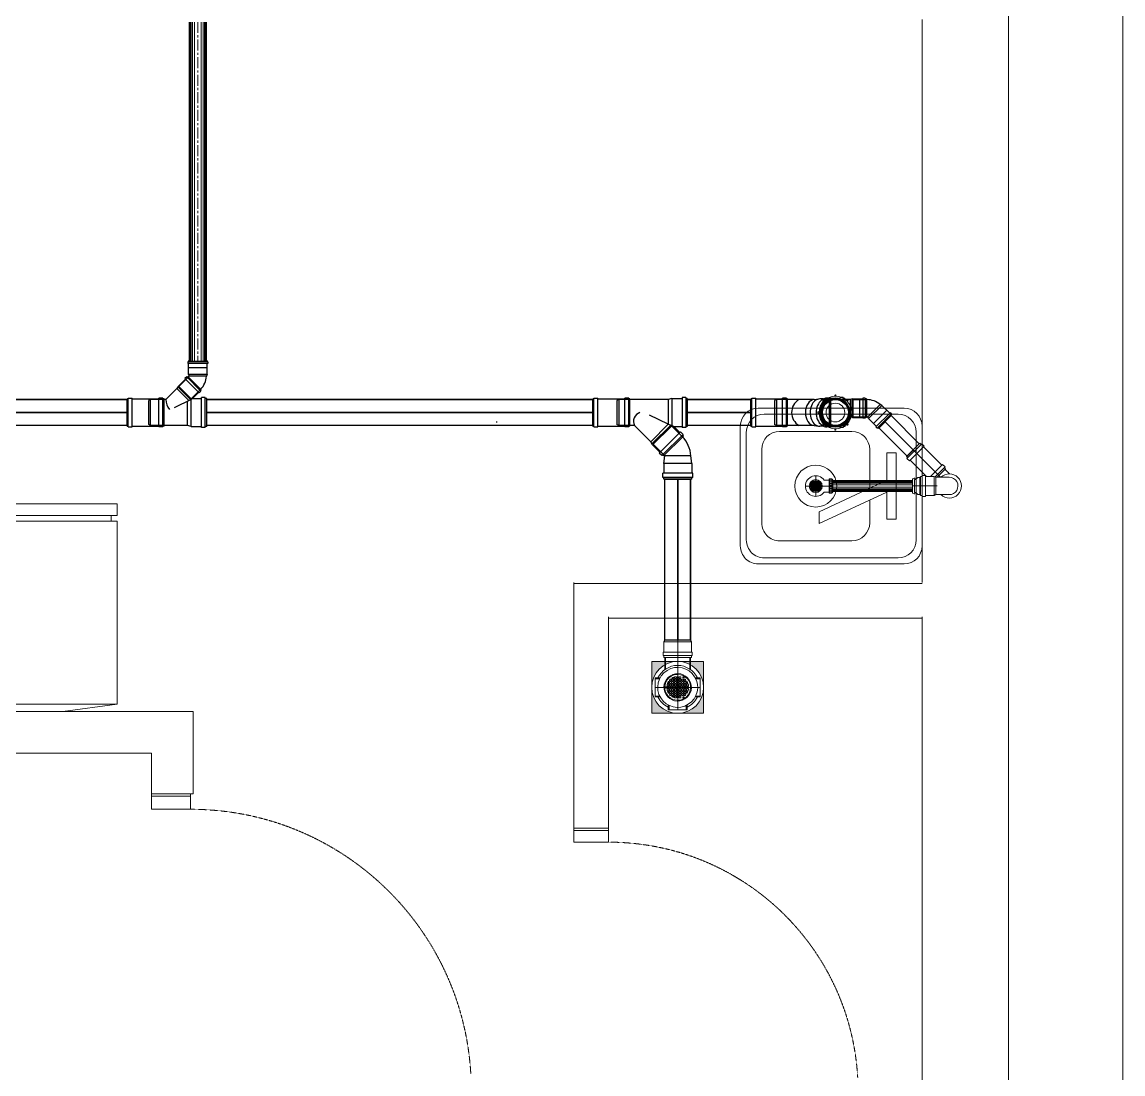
# Model space of a CAD drawing. Header units: metres. Extents: x 1587 to 89247, y -60 to 14723.
# Drawn here: x 53494 to 56675, y 6613 to 9653 of the extents above; entities that cross this region are included whole.
import ezdxf

# ---------------------------------------------------------------- set-up
doc = ezdxf.new("R2010")
doc.units = ezdxf.units.M
doc.header["$LTSCALE"] = 10
doc.set_wipeout_variables(frame=1)
doc.linetypes.add('CENTER', pattern=[50.8, 31.75, -6.35, 6.35, -6.35])
doc.linetypes.add('HIDDEN4', pattern=[0.09375, 0.0625, -0.03125])
doc.layers.get('0').update_dxf_attribs({"color": 253, "lineweight": 0})
for name, color, linetype, lineweight in [('Furniture', 7, 'Continuous', 13), ('PL-DR-CENTER', 9, 'CENTER', 0), ('PL-DR-FITTING', 3, 'Continuous', 0), ('PL-DR-LEADER', 1, 'Continuous', 0), ('PL-DR-PIPE-WS', 3, 'Continuous', 0), ('PL-DR-SYMBOL', 180, 'Continuous', 0), ('SN-RW', 3, 'Continuous', 5), ('T2-T3-Enlragement-00-S1-COM2$0$Toilet-Dr$0$D', 4, 'Continuous', 0)]:
    doc.layers.add(name, color=color, linetype=linetype, lineweight=lineweight)
for name, color, linetype in [('SN-PV', 11, 'Continuous'), ('SN-PV-25', 11, 'Continuous'), ('SN-PV-25-SingleLine', 3, 'Continuous'), ('SN-PV-40', 11, 'Continuous'), ('SN-PV-40-SingleLine', 3, 'Continuous'), ('SN-PV-50', 11, 'Continuous'), ('SN-PV-50-SingleLine', 3, 'Continuous'), ('SN-PV-75', 11, 'Continuous'), ('SN-PV-75-SingleLine', 3, 'Continuous')]:
    doc.layers.add(name, color=color, linetype=linetype)

# ---------------------------------------------------------------- blocks, each defined once
blk = doc.blocks.new('A$C70A3162A')
at = {"layer": 'Furniture'}
for p, q in [((0, 0.4269), (0.0944, 0.4396)), ((0.5056, 0.4396), (0.0944, 0.4396)), ((0.6, 0.4269), (0.5056, 0.4396)), ((0, 0.1096), (0, 0.4269)), ((0, 0.4269), (0, 0.1096)), ((0.6, 0.4269), (0, 0.4269)), ((0.6, 0.4269), (0, 0.4269)), ((0.6, 0.1096), (0.6, 0.4269)), ((0.6, 0.1096), (0.6, 0.4269)), ((0.5614, 0.3292), (0.4869, 0.3292)), ((0.4869, 0.3292), (0.4869, 0.3164)), ((0.5614, 0.3164), (0.5614, 0.3292)), ((0.4869, 0.3164), (0.5614, 0.3164)), ((0.5614, 0.301), (0.4869, 0.301)), ((0.4869, 0.301), (0.4869, 0.2881)), ((0.4869, 0.2881), (0.5614, 0.2881)), ((0.5614, 0.2881), (0.5614, 0.301)), ((0.6, 0.1096), (0, 0.1096)), ((0, 0.1096), (0.6, 0.1096)), ((0.293, 0.0996), (0, 0.0996)), ((0, 0.0996), (0, 0.0796)), ((0.0105, 0.0996), (0.0105, 0.1096)), ((0.2825, 0.0996), (0.2825, 0.1096)), ((0.293, 0.0796), (0.293, 0.0996)), ((0.303, 0.0796), (0.303, 0.0996)), ((0.6, 0.0996), (0.303, 0.0996)), ((0.6, 0.0996), (0.303, 0.0996)), ((0.313, 0.0996), (0.313, 0.1096)), ((0.59, 0.0996), (0.59, 0.1096)), ((0.6, 0.0796), (0.6, 0.0996)), ((0.6, 0.0796), (0.6, 0.0996)), ((0.293, 0.0796), (0, 0.0796)), ((0.303, 0.0796), (0.6, 0.0796)), ((0.6, 0.0796), (0.303, 0.0796))]:
    blk.add_line(p, q, dxfattribs=at)
blk = doc.blocks.new('MB-SINK300x350')
at = {"linetype": 'Continuous'}
for p, q in [((-173.1, 0), (173.1, 0)), ((-155.8, -17.3), (155.8, -17.3)), ((-225, -473.1), (-225, -51.9)), ((225, -51.9), (225, -473.1)), ((-207.7, -455.8), (-207.7, -69.2)), ((207.7, -69.2), (207.7, -455.8)), ((-106.2, -151.2), (5.7, -151.2)), ((40.4, -151.2), (106.2, -151.2)), ((-158.1, -411.4), (-158.1, -203.1)), ((158.1, -203.1), (158.1, -411.4)), ((106.2, -463.3), (-106.2, -463.3)), ((155.8, -507.7), (-155.8, -507.7)), ((173.1, -525), (-173.1, -525))]:
    blk.add_line(p, q, dxfattribs=at)
for p, q in [((-95.9, -102), (-95.9, -75.2)), ((-95.9, -75.2), (95.9, -75.2)), ((95.9, -75.2), (95.9, -102)), ((-17.3, -102), (-95.9, -102)), ((-17.3, -102), (74, -296.8)), ((108.6, -296.8), (17.3, -102)), ((95.9, -102), (17.3, -102)), ((74, -296.8), (108.6, -296.8))]:
    blk.add_line(p, q)
at = {"color": 44, "linetype": 'Continuous'}
blk.add_circle((0, -307.2), 60.6, dxfattribs=at)
at = {"linetype": 'Continuous'}
for centre, start, end in [((-173.1, -51.9), 90, 180), ((173.1, -51.9), 0, 90), ((-155.8, -69.2), 90, 180), ((155.8, -69.2), 0, 90), ((-106.2, -203.1), 90, 180), ((106.2, -203.1), 0, 90), ((-106.2, -411.4), 180, 270), ((106.2, -411.4), 270, 0), ((-173.1, -473.1), 180, 270), ((-155.8, -455.8), 180, 270), ((155.8, -455.8), 270, 0), ((173.1, -473.1), 270, 0)]:
    blk.add_arc(centre, 51.9, start, end, dxfattribs=at)
blk = doc.blocks.new('50')
at = {"layer": 'PL-DR-FITTING'}
for p, q in [((-0.04, 0.0272), (-0.045, 0.0272)), ((-0.045, 0.0272), (-0.045, -0.0272)), ((-0.03, 0.0302), (-0.04, 0.0302)), ((-0.04, 0.0302), (-0.04, -0.0302)), ((-0.03, 0.0302), (-0.03, -0.0302)), ((-0.03, 0.0272), (-0.005, 0.0272)), ((-0.005, 0.0272), (0, 0.025)), ((-0.005, 0.0272), (-0.005, -0.0272)), ((0, 0.025), (0, -0.025)), ((-0.04, -0.0272), (-0.045, -0.0272)), ((-0.03, -0.0302), (-0.04, -0.0302)), ((-0.005, -0.0272), (-0.03, -0.0272)), ((0, -0.025), (-0.005, -0.0272))]:
    blk.add_line(p, q, dxfattribs=at)
blk = doc.blocks.new('*U164')
at = {"layer": 'PL-DR-FITTING'}
h = blk.add_hatch(dxfattribs=at)
h.set_pattern_fill('ANGLE', color=256, scale=0.01, angle=-540, style=0)
h.set_pattern_definition([(180, (-146.5379404, 49.9239478), (0, -0.00275), [0.002, -0.00075]), (270, (-146.5379404, 49.9239478), (0.00275, 0), [0.002, -0.00075])])
edge = h.paths.add_edge_path()
edge.add_ellipse((0, 0), major_axis=(0.0111, 0.0111), ratio=1, start_angle=225, end_angle=315)
edge.add_ellipse((0, 0), major_axis=(0.0111, -0.0111), ratio=1, start_angle=45, end_angle=134.9213)
edge.add_line((0, 0.0157), (0, -0.0003))
edge.add_line((0, -0.0003), (0, -0.0157))
edge = h.paths.add_edge_path()
edge.add_line((0, -0.0157), (0, -0.0003))
edge.add_line((0, -0.0003), (0, 0.0157))
edge.add_ellipse((0, 0), major_axis=(0.0111, 0.0111), ratio=1, start_angle=45, end_angle=135)
edge.add_ellipse((0, 0), major_axis=(0.0111, 0.0111), ratio=1, start_angle=135, end_angle=224.9239)
at = {"layer": 'PL-DR-CENTER'}
for p, q in [((0.0298, 0), (-0.0298, 0)), ((0, -0.0498), (0, 0.0298)), ((0, -0.0498), (0, -0.2796)), ((0, -0.2796), (0, -0.3512)), ((0.0251, -0.3608), (0.1043, -0.2815))]:
    blk.add_line(p, q, dxfattribs=at)
at = {"layer": 'PL-DR-FITTING'}
for p, q in [((-0.0178, -0.0238), (-0.0178, -0.0388)), ((0.0174, -0.0241), (0.0174, -0.0388)), ((-0.0209, -0.0399), (-0.0209, -0.0465)), ((-0.0209, -0.041), (0.0205, -0.041)), ((-0.0209, -0.0465), (0.0205, -0.0465)), ((-0.0198, -0.0388), (0.0194, -0.0388)), ((-0.0178, -0.0498), (0.0174, -0.0498)), ((-0.0167, -0.041), (-0.0167, -0.0465)), ((-0.0119, -0.041), (-0.0119, -0.0465)), ((-0.0071, -0.041), (-0.0071, -0.0465)), ((-0.0023, -0.041), (-0.0023, -0.0465)), ((0.0025, -0.041), (0.0025, -0.0465)), ((0.0073, -0.041), (0.0073, -0.0465)), ((0.0121, -0.041), (0.0121, -0.0465)), ((0.0169, -0.041), (0.0169, -0.0465)), ((0.0205, -0.0399), (0.0205, -0.0465)), ((-0.0227, -0.2841), (-0.021, -0.2806)), ((-0.0218, -0.2861), (-0.0215, -0.2861)), ((-0.0187, -0.2861), (-0.0215, -0.2861)), ((-0.0197, -0.2796), (0.0191, -0.2796)), ((-0.0188, -0.285), (0.0184, -0.285)), ((-0.0188, -0.285), (-0.0188, -0.2887)), ((0.0184, -0.285), (0.0184, -0.2887)), ((0.0184, -0.2861), (0.0211, -0.2861)), ((0.0224, -0.2841), (0.0206, -0.2806)), ((0.0215, -0.2861), (0.0211, -0.2861)), ((0.0272, -0.3202), (0.0745, -0.2729)), ((0.0724, -0.2708), (0.0794, -0.2637)), ((0.1151, -0.3135), (0.0724, -0.2708)), ((0.1221, -0.3065), (0.0794, -0.2637)), ((0.0815, -0.2659), (0.0851, -0.2623)), ((0.1236, -0.3008), (0.0851, -0.2623)), ((-0.0188, -0.2887), (-0.0248, -0.295)), ((-0.0248, -0.295), (-0.0248, -0.3004)), ((-0.0248, -0.295), (-0.0248, -0.3004)), ((-0.0248, -0.3004), (0.0245, -0.3004)), ((-0.0248, -0.3022), (0.0245, -0.3022)), ((0.0184, -0.2887), (0.0245, -0.295)), ((0.0245, -0.295), (0.0245, -0.3004)), ((0.1129, -0.3114), (0.0599, -0.3644)), ((0.1151, -0.3135), (0.1221, -0.3065)), ((0.12, -0.3043), (0.1236, -0.3008)), ((-0.025, -0.3472), (-0.025, -0.3854)), ((0.025, -0.3472), (0.025, -0.3859)), ((0.055, -0.3736), (0.0261, -0.3448)), ((0.062, -0.3666), (0.0272, -0.3317)), ((0.0493, -0.375), (0.025, -0.3507)), ((0.035, -0.3862), (0.0478, -0.3735)), ((0.0529, -0.3715), (0.0494, -0.375)), ((0.0621, -0.3666), (0.055, -0.3736))]:
    blk.add_line(p, q, dxfattribs=at)
for radius in [0.0187, 0.0157]:
    blk.add_circle((0, 0), radius, dxfattribs=at)
for centre, radius, start, end in [((0, 0), 0.0298, 305.7766, 233.2562), ((-0.0198, -0.0399), 0.0011, 90, 180), ((-0.0173, -0.0463), 0.00359, 184.1242, 262.714), ((0.0169, -0.0463), 0.00359, 277.286, 355.8758), ((0.0194, -0.0399), 0.0011, 0, 90), ((-0.0215, -0.2847), 0.00141, 153.2067, 270), ((-0.0194, -0.2814), 0.00177, 90, 153.2067), ((0.0191, -0.2814), 0.00177, 26.7933, 90), ((0.0211, -0.2847), 0.00141, 270, 26.7933), ((-0.0248, -0.3013), 0.000899, 90, 270), ((0.0245, -0.3013), 0.000899, 270, 90), ((0, -0.3859), 0.035, 135.5752, 44.4059), ((0, -0.3859), 0.025, 178.9702, 0.0093)]:
    blk.add_arc(centre, radius, start, end, dxfattribs=at)
at = {"layer": 'PL-DR-PIPE-WS'}
for p, q in [((-0.016, -0.0498), (-0.016, -0.2796)), ((0.016, -0.0498), (0.016, -0.2796))]:
    blk.add_line(p, q, dxfattribs=at)
at = {"layer": 'T2-T3-Enlragement-00-S1-COM2$0$Toilet-Dr$0$D', "color": 8}
for p, q in [((-0.0154, -0.2796), (-0.0154, -0.0498)), ((-0.0144, -0.2796), (-0.0144, -0.0498)), ((-0.0131, -0.2796), (-0.0131, -0.0498)), ((-0.0112, -0.2796), (-0.0112, -0.0498)), ((-0.0089, -0.2796), (-0.0089, -0.0498)), ((-0.0053, -0.2796), (-0.0053, -0.0498)), ((0.0053, -0.2796), (0.0053, -0.0498)), ((0.0089, -0.2796), (0.0089, -0.0498)), ((0.0112, -0.2796), (0.0112, -0.0498)), ((0.0131, -0.2796), (0.0131, -0.0498)), ((0.0144, -0.2796), (0.0144, -0.0498)), ((0.0154, -0.2796), (0.0154, -0.0498))]:
    blk.add_line(p, q, dxfattribs=at)
at = {"layer": 'PL-DR-FITTING', "xscale": -1, "rotation": 90}
blk.add_blockref('50', (0, -0.3472), dxfattribs=at)
blk = doc.blocks.new('*U161')
at = {"layer": 'PL-DR-SYMBOL'}
h = blk.add_hatch(color=232, dxfattribs=at)
h.set_gradient(color1=(224, 31, 82), color2=(159, 159, 249), name='INVCYLINDER')
h.paths.add_polyline_path([(-0.075, -0.075), (0, -0.075, -0.414214), (-0.075, 0)])
h.paths.add_polyline_path([(-0.075, 0, -0.414214), (0, 0.075), (-0.075, 0.075)])
h.paths.add_polyline_path([(0.065, 0.0375), (0.075, 0.0375), (0.075, 0.075), (0, 0.075, -0.267949)])
h.paths.add_polyline_path([(0.075, 0), (0.075, 0.0348), (0.0664, 0.0348, -0.121174)])
h.paths.add_polyline_path([(0.0664, 0.0348), (0.075, 0.0348), (0.075, 0.0375), (0.065, 0.0375, -0.010314)])
h.paths.add_polyline_path([(0.065, -0.0375), (0.075, -0.0375), (0.075, -0.0348), (0.0664, -0.0348, -0.010314)])
h.paths.add_polyline_path([(0.0664, -0.0348), (0.075, -0.0348), (0.075, 0, -0.121174)])
h.paths.add_polyline_path([(0, -0.075), (0.075, -0.075), (0.075, -0.0375), (0.065, -0.0375, -0.267949)])
at = {"layer": 'PL-DR-CENTER'}
for p, q in [((0, -0.0651), (0, 0.0651)), ((-0.0651, 0), (0.1367, 0))]:
    blk.add_line(p, q, dxfattribs=at)
at = {"layer": 'PL-DR-FITTING'}
for p, q in [((0.0867, 0.0397), (0.0867, -0.0397)), ((0.0867, 0.0397), (0.0917, 0.0397)), ((0.0917, 0.0419), (0.1017, 0.0419)), ((0.0917, 0.0419), (0.0917, -0.0419)), ((0.1017, 0.0419), (0.1017, -0.0419)), ((0.1017, 0.0397), (0.1317, 0.0397)), ((0.1317, 0.0397), (0.1317, -0.0397)), ((0.1317, 0.0397), (0.1367, 0.0375)), ((0.1367, 0.0375), (0.1367, -0.0375)), ((0.0867, -0.0397), (0.0917, -0.0397)), ((0.0917, -0.0419), (0.1017, -0.0419)), ((0.1017, -0.0397), (0.1317, -0.0397)), ((0.1317, -0.0397), (0.1367, -0.0375))]:
    blk.add_line(p, q, dxfattribs=at)
at = {"layer": 'PL-DR-LEADER'}
for p, q in [((-0.0005, 0.0314), (-0.0005, 0.036)), ((0.0005, 0.0314), (0.0005, 0.036)), ((-0.0307, 0.0086), (-0.0307, 0.0044)), ((-0.0307, 0.0044), (-0.0255, 0.0044)), ((-0.0307, -0.0026), (-0.0307, 0.0026)), ((-0.0307, 0.0026), (-0.0255, 0.0026)), ((-0.0255, 0.0096), (-0.0303, 0.0096)), ((-0.0296, 0.0116), (-0.0255, 0.0116)), ((-0.0255, 0.0168), (-0.0271, 0.0168)), ((-0.0255, 0.0168), (-0.0255, 0.0116)), ((-0.0255, 0.0096), (-0.0255, 0.0044)), ((-0.0255, -0.0026), (-0.0255, 0.0026)), ((-0.0236, 0.0213), (-0.0236, 0.0186)), ((-0.0236, 0.0186), (-0.0185, 0.0186)), ((-0.0185, 0.0168), (-0.0236, 0.0168)), ((-0.0236, 0.0168), (-0.0236, 0.0116)), ((-0.0236, 0.0116), (-0.0185, 0.0116)), ((-0.0185, 0.0096), (-0.0236, 0.0096)), ((-0.0236, 0.0096), (-0.0236, 0.0044)), ((-0.0236, 0.0044), (-0.0185, 0.0044)), ((-0.0236, 0.0026), (-0.0185, 0.0026)), ((-0.0236, -0.0026), (-0.0236, 0.0026)), ((-0.0185, 0.0238), (-0.0211, 0.0238)), ((-0.0185, 0.0238), (-0.0185, 0.0186)), ((-0.0185, 0.0168), (-0.0185, 0.0116)), ((-0.0185, 0.0096), (-0.0185, 0.0044)), ((-0.0185, -0.0026), (-0.0185, 0.0026)), ((-0.0166, 0.0271), (-0.0166, 0.0257)), ((-0.0166, 0.0257), (-0.0115, 0.0257)), ((-0.0166, 0.0238), (-0.0166, 0.0186)), ((-0.0166, 0.0238), (-0.0115, 0.0238)), ((-0.0166, 0.0186), (-0.0115, 0.0186)), ((-0.0166, 0.0168), (-0.0166, 0.0116)), ((-0.0166, 0.0168), (-0.0115, 0.0168)), ((-0.0166, 0.0116), (-0.0115, 0.0116)), ((-0.0166, 0.0096), (-0.0166, 0.0044)), ((-0.0166, 0.0096), (-0.0115, 0.0096)), ((-0.0166, 0.0044), (-0.0115, 0.0044)), ((-0.0166, -0.0026), (-0.0166, 0.0026)), ((-0.0166, 0.0026), (-0.0115, 0.0026)), ((-0.0115, 0.0297), (-0.0115, 0.0257)), ((-0.0115, 0.0238), (-0.0115, 0.0186)), ((-0.0115, 0.0168), (-0.0115, 0.0116)), ((-0.0115, 0.0096), (-0.0115, 0.0044)), ((-0.0115, -0.0026), (-0.0115, 0.0026)), ((-0.0096, 0.0303), (-0.0096, 0.0257)), ((-0.0096, 0.0257), (-0.0044, 0.0257)), ((-0.0096, 0.0238), (-0.0096, 0.0186)), ((-0.0096, 0.0238), (-0.0044, 0.0238)), ((-0.0096, 0.0186), (-0.0044, 0.0186)), ((-0.0096, 0.0168), (-0.0096, 0.0116)), ((-0.0096, 0.0168), (-0.0044, 0.0168)), ((-0.0096, 0.0116), (-0.0044, 0.0116)), ((-0.0096, 0.0096), (-0.0096, 0.0044)), ((-0.0096, 0.0096), (-0.0044, 0.0096)), ((-0.0096, 0.0044), (-0.0044, 0.0044)), ((-0.0096, -0.0026), (-0.0096, 0.0026)), ((-0.0096, 0.0026), (-0.0044, 0.0026)), ((-0.008, 0.0308), (-0.0044, 0.0308)), ((-0.0044, 0.0308), (-0.0044, 0.0257)), ((-0.0044, 0.0238), (-0.0044, 0.0186)), ((-0.0044, 0.0168), (-0.0044, 0.0116)), ((-0.0044, 0.0096), (-0.0044, 0.0044)), ((-0.0044, -0.0026), (-0.0044, 0.0026)), ((-0.0026, 0.0308), (-0.0026, 0.0257)), ((0.0026, 0.0308), (-0.0026, 0.0308)), ((0.0026, 0.0257), (-0.0026, 0.0257)), ((0.0026, 0.0238), (-0.0026, 0.0238)), ((-0.0026, 0.0238), (-0.0026, 0.0186)), ((0.0026, 0.0186), (-0.0026, 0.0186)), ((0.0026, 0.0168), (-0.0026, 0.0168)), ((-0.0026, 0.0168), (-0.0026, 0.0116)), ((0.0026, 0.0116), (-0.0026, 0.0116)), ((0.0026, 0.0096), (-0.0026, 0.0096)), ((-0.0026, 0.0096), (-0.0026, 0.0044)), ((0.0026, 0.0044), (-0.0026, 0.0044)), ((0.0026, 0.0308), (0.0026, 0.0257)), ((0.0026, 0.0238), (0.0026, 0.0186)), ((0.0026, 0.0168), (0.0026, 0.0116)), ((0.0026, 0.0096), (0.0026, 0.0044)), ((0.0044, 0.0308), (0.0044, 0.0257)), ((0.008, 0.0308), (0.0044, 0.0308)), ((0.0096, 0.0257), (0.0044, 0.0257)), ((0.0044, 0.0238), (0.0044, 0.0186)), ((0.0096, 0.0238), (0.0044, 0.0238)), ((0.0096, 0.0186), (0.0044, 0.0186)), ((0.0044, 0.0168), (0.0044, 0.0116)), ((0.0096, 0.0168), (0.0044, 0.0168)), ((0.0096, 0.0116), (0.0044, 0.0116)), ((0.0044, 0.0096), (0.0044, 0.0044)), ((0.0096, 0.0096), (0.0044, 0.0096)), ((0.0096, 0.0044), (0.0044, 0.0044)), ((0.0044, -0.0026), (0.0044, 0.0026)), ((0.0096, 0.0026), (0.0044, 0.0026)), ((0.0096, 0.0303), (0.0096, 0.0257)), ((0.0096, 0.0238), (0.0096, 0.0186)), ((0.0096, 0.0168), (0.0096, 0.0116)), ((0.0096, 0.0096), (0.0096, 0.0044)), ((0.0096, -0.0026), (0.0096, 0.0026)), ((0.0115, 0.0297), (0.0115, 0.0257)), ((0.0166, 0.0257), (0.0115, 0.0257)), ((0.0166, 0.0238), (0.0115, 0.0238)), ((0.0115, 0.0238), (0.0115, 0.0186)), ((0.0166, 0.0186), (0.0115, 0.0186)), ((0.0115, 0.0168), (0.0115, 0.0116)), ((0.0166, 0.0168), (0.0115, 0.0168)), ((0.0166, 0.0116), (0.0115, 0.0116)), ((0.0166, 0.0096), (0.0115, 0.0096)), ((0.0115, 0.0096), (0.0115, 0.0044)), ((0.0166, 0.0044), (0.0115, 0.0044)), ((0.0115, -0.0026), (0.0115, 0.0026)), ((0.0166, 0.0026), (0.0115, 0.0026)), ((0.0166, 0.0271), (0.0166, 0.0257)), ((0.0166, 0.0238), (0.0166, 0.0186)), ((0.0166, 0.0168), (0.0166, 0.0116)), ((0.0166, 0.0096), (0.0166, 0.0044)), ((0.0166, -0.0026), (0.0166, 0.0026)), ((0.0185, 0.0238), (0.0185, 0.0186)), ((0.0185, 0.0238), (0.0211, 0.0238)), ((0.0236, 0.0186), (0.0185, 0.0186)), ((0.0185, 0.0168), (0.0185, 0.0116)), ((0.0185, 0.0168), (0.0236, 0.0168)), ((0.0236, 0.0116), (0.0185, 0.0116)), ((0.0185, 0.0096), (0.0185, 0.0044)), ((0.0185, 0.0096), (0.0236, 0.0096)), ((0.0236, 0.0044), (0.0185, 0.0044)), ((0.0185, -0.0026), (0.0185, 0.0026)), ((0.0236, 0.0026), (0.0185, 0.0026)), ((0.0236, 0.0213), (0.0236, 0.0186)), ((0.0236, 0.0168), (0.0236, 0.0116)), ((0.0236, 0.0096), (0.0236, 0.0044)), ((0.0236, -0.0026), (0.0236, 0.0026)), ((0.0255, 0.0168), (0.0255, 0.0116)), ((0.0255, 0.0168), (0.0271, 0.0168)), ((0.0296, 0.0116), (0.0255, 0.0116)), ((0.0255, 0.0096), (0.0303, 0.0096)), ((0.0255, 0.0096), (0.0255, 0.0044)), ((0.0307, 0.0044), (0.0255, 0.0044)), ((0.0307, 0.0026), (0.0255, 0.0026)), ((0.0255, -0.0026), (0.0255, 0.0026)), ((0.0307, 0.0086), (0.0307, 0.0044)), ((0.0307, -0.0026), (0.0307, 0.0026)), ((-0.0274, -0.0153), (-0.0314, -0.0176)), ((-0.027, -0.0161), (-0.0309, -0.0184)), ((-0.0255, -0.0026), (-0.0307, -0.0026)), ((-0.0307, -0.0086), (-0.0307, -0.0044)), ((-0.0307, -0.0044), (-0.0255, -0.0044)), ((-0.0255, -0.0096), (-0.0303, -0.0096)), ((-0.0255, -0.0096), (-0.0255, -0.0044)), ((-0.0185, -0.0026), (-0.0236, -0.0026)), ((-0.0236, -0.0044), (-0.0185, -0.0044)), ((-0.0236, -0.0096), (-0.0236, -0.0044)), ((-0.0185, -0.0096), (-0.0236, -0.0096)), ((-0.0236, -0.0116), (-0.0185, -0.0116)), ((-0.0236, -0.0168), (-0.0236, -0.0116)), ((-0.0185, -0.0168), (-0.0236, -0.0168)), ((-0.0236, -0.0186), (-0.0185, -0.0186)), ((-0.0236, -0.0213), (-0.0236, -0.0186)), ((-0.0185, -0.0238), (-0.0211, -0.0238)), ((-0.0185, -0.0096), (-0.0185, -0.0044)), ((-0.0185, -0.0168), (-0.0185, -0.0116)), ((-0.0185, -0.0238), (-0.0185, -0.0186)), ((-0.0166, -0.0026), (-0.0115, -0.0026)), ((-0.0166, -0.0096), (-0.0166, -0.0044)), ((-0.0166, -0.0044), (-0.0115, -0.0044)), ((-0.0166, -0.0096), (-0.0115, -0.0096)), ((-0.0166, -0.0168), (-0.0166, -0.0116)), ((-0.0166, -0.0116), (-0.0115, -0.0116)), ((-0.0166, -0.0168), (-0.0115, -0.0168)), ((-0.0166, -0.0238), (-0.0166, -0.0186)), ((-0.0166, -0.0186), (-0.0115, -0.0186)), ((-0.0166, -0.0238), (-0.0115, -0.0238)), ((-0.0166, -0.0271), (-0.0166, -0.0257)), ((-0.0166, -0.0257), (-0.0115, -0.0257)), ((-0.0115, -0.0096), (-0.0115, -0.0044)), ((-0.0115, -0.0168), (-0.0115, -0.0116)), ((-0.0115, -0.0238), (-0.0115, -0.0186)), ((-0.0115, -0.0297), (-0.0115, -0.0257)), ((-0.0096, -0.0026), (-0.0044, -0.0026)), ((-0.0096, -0.0096), (-0.0096, -0.0044)), ((-0.0096, -0.0044), (-0.0044, -0.0044)), ((-0.0096, -0.0096), (-0.0044, -0.0096)), ((-0.0096, -0.0168), (-0.0096, -0.0116)), ((-0.0096, -0.0116), (-0.0044, -0.0116)), ((-0.0096, -0.0168), (-0.0044, -0.0168)), ((-0.0096, -0.0238), (-0.0096, -0.0186)), ((-0.0096, -0.0186), (-0.0044, -0.0186)), ((-0.0096, -0.0238), (-0.0044, -0.0238)), ((-0.0096, -0.0303), (-0.0096, -0.0257)), ((-0.0096, -0.0257), (-0.0044, -0.0257)), ((-0.008, -0.0308), (-0.0044, -0.0308)), ((-0.0044, -0.0096), (-0.0044, -0.0044)), ((-0.0044, -0.0168), (-0.0044, -0.0116)), ((-0.0044, -0.0238), (-0.0044, -0.0186)), ((-0.0044, -0.0308), (-0.0044, -0.0257)), ((0.0026, -0.0044), (-0.0026, -0.0044)), ((-0.0026, -0.0096), (-0.0026, -0.0044)), ((0.0026, -0.0096), (-0.0026, -0.0096)), ((0.0026, -0.0116), (-0.0026, -0.0116)), ((-0.0026, -0.0168), (-0.0026, -0.0116)), ((0.0026, -0.0168), (-0.0026, -0.0168)), ((0.0026, -0.0186), (-0.0026, -0.0186)), ((-0.0026, -0.0238), (-0.0026, -0.0186)), ((0.0026, -0.0238), (-0.0026, -0.0238)), ((0.0026, -0.0257), (-0.0026, -0.0257)), ((-0.0026, -0.0308), (-0.0026, -0.0257)), ((0.0026, -0.0308), (-0.0026, -0.0308)), ((0.0026, -0.0096), (0.0026, -0.0044)), ((0.0026, -0.0168), (0.0026, -0.0116)), ((0.0026, -0.0238), (0.0026, -0.0186)), ((0.0026, -0.0308), (0.0026, -0.0257)), ((0.0096, -0.0026), (0.0044, -0.0026)), ((0.0044, -0.0096), (0.0044, -0.0044)), ((0.0096, -0.0044), (0.0044, -0.0044)), ((0.0096, -0.0096), (0.0044, -0.0096)), ((0.0096, -0.0116), (0.0044, -0.0116)), ((0.0044, -0.0168), (0.0044, -0.0116)), ((0.0096, -0.0168), (0.0044, -0.0168)), ((0.0096, -0.0186), (0.0044, -0.0186)), ((0.0044, -0.0238), (0.0044, -0.0186)), ((0.0096, -0.0238), (0.0044, -0.0238)), ((0.0096, -0.0257), (0.0044, -0.0257)), ((0.0044, -0.0308), (0.0044, -0.0257)), ((0.008, -0.0308), (0.0044, -0.0308)), ((0.0096, -0.0096), (0.0096, -0.0044)), ((0.0096, -0.0168), (0.0096, -0.0116)), ((0.0096, -0.0238), (0.0096, -0.0186)), ((0.0096, -0.0303), (0.0096, -0.0257)), ((0.0166, -0.0026), (0.0115, -0.0026)), ((0.0166, -0.0044), (0.0115, -0.0044)), ((0.0115, -0.0096), (0.0115, -0.0044)), ((0.0166, -0.0096), (0.0115, -0.0096)), ((0.0166, -0.0116), (0.0115, -0.0116)), ((0.0115, -0.0168), (0.0115, -0.0116)), ((0.0166, -0.0168), (0.0115, -0.0168)), ((0.0166, -0.0186), (0.0115, -0.0186)), ((0.0115, -0.0238), (0.0115, -0.0186)), ((0.0166, -0.0238), (0.0115, -0.0238)), ((0.0166, -0.0257), (0.0115, -0.0257)), ((0.0115, -0.0297), (0.0115, -0.0257)), ((0.0166, -0.0096), (0.0166, -0.0044)), ((0.0166, -0.0168), (0.0166, -0.0116)), ((0.0166, -0.0238), (0.0166, -0.0186)), ((0.0166, -0.0271), (0.0166, -0.0257)), ((0.0185, -0.0026), (0.0236, -0.0026)), ((0.0185, -0.0096), (0.0185, -0.0044)), ((0.0236, -0.0044), (0.0185, -0.0044)), ((0.0185, -0.0096), (0.0236, -0.0096)), ((0.0236, -0.0116), (0.0185, -0.0116)), ((0.0185, -0.0168), (0.0185, -0.0116)), ((0.0185, -0.0168), (0.0236, -0.0168)), ((0.0236, -0.0186), (0.0185, -0.0186)), ((0.0185, -0.0238), (0.0185, -0.0186)), ((0.0185, -0.0238), (0.0211, -0.0238)), ((0.0236, -0.0096), (0.0236, -0.0044)), ((0.0236, -0.0168), (0.0236, -0.0116)), ((0.0236, -0.0213), (0.0236, -0.0186)), ((0.0255, -0.0026), (0.0307, -0.0026)), ((0.0307, -0.0044), (0.0255, -0.0044)), ((0.0255, -0.0096), (0.0255, -0.0044)), ((0.0255, -0.0096), (0.0303, -0.0096)), ((0.027, -0.0161), (0.0309, -0.0184)), ((0.0274, -0.0153), (0.0314, -0.0176)), ((0.0307, -0.0086), (0.0307, -0.0044))]:
    blk.add_line(p, q, dxfattribs=at)
at = {"layer": 'PL-DR-LEADER', "extrusion": (0, 0, -1)}
for centre, major_axis, start_param, end_param in [((0, 0.0337), (0.00179, -0.0015), 0.313048, 6.596233), ((0, 0), (0.0244, -0.0204), 2.716356, 2.750271), ((0, 0), (0.0244, -0.0204), 2.817618, 2.998797), ((0, 0), (0.0244, -0.0204), 3.177918, 3.288029), ((0, 0), (0.0204, 0.0244), 5.03642, 5.217071), ((0, 0), (0.0244, -0.0204), 3.708623, 3.760621), ((-0.0004, 0.0013), (0.00246, -0.00206), 2.247301, 2.674126), ((-0.0016, 0.0016), (0.00123, 0.00147), 4.244923, 4.800243), ((0.0009, 0.0016), (0.00345, -0.00289), 1.928439, 2.247301), ((-0.0016, 0.0016), (0.00147, -0.00123), 3.229447, 3.784767), ((-0.0013, 0.0004), (0.00246, -0.00206), 3.784767, 4.211593), ((-0.0016, -0.0009), (0.00345, -0.00289), 4.211593, 4.530455), ((-0.0025, -0.0025), (0.00403, 0.00481), 6.101251, 6.371039), ((-0.0025, -0.0025), (0.00403, 0.00481), 0.087854, 0.357642), ((-0.0009, -0.0016), (0.00289, 0.00345), 0.357642, 0.676504), ((0, 0), (0.0204, 0.0244), 5.839865, 5.891864), ((0, 0), (0.0244, -0.0204), 4.383415, 4.564067), ((0, 0), (0.0244, -0.0204), -1.541525, -1.431414), ((0, 0), (0.0244, -0.0204), -1.252292, -1.071114), ((0, 0), (0.0244, -0.0204), -1.003766, -0.969851), ((-0.0292, -0.0168), (0.0015, 0.00179), 1.883844277842928, 8.167029585022515), ((0, 0), (0.0204, 0.0244), 3.708623, 3.742538), ((0, 0), (0.0244, -0.0204), 1.600068, 1.710179), ((0, 0), (0.0244, -0.0204), 1.241823, 1.422474), ((0, 0), (0.0244, -0.0204), 1.127476, 1.179475), ((0.0025, 0.0025), (0.00481, -0.00403), 1.65865, 1.928439), ((0.0025, 0.0025), (0.00403, 0.00481), 2.959659, 3.229447), ((0.0016, 0.0009), (0.00289, 0.00345), 2.640796, 2.959659), ((0.0013, -0.0004), (0.00246, -0.00206), 0.643174, 1.07), ((0.0016, -0.0016), (0.00147, -0.00123), 0.087854, 0.643174), ((0.0016, -0.0016), (0.00147, -0.00123), -0.467466, 0.087854), ((0.0004, -0.0013), (0.00246, -0.00206), -0.894292, -0.467466), ((0, 0), (0.0204, 0.0244), 2.137826, 2.189825), ((0, 0), (0.0244, -0.0204), 0.324031, 0.504682), ((0, 0), (0.0244, -0.0204), 0.036326, 0.146437), ((0.0292, -0.0168), (0.0015, 0.00179), 1.883844277504868, 8.167029584684455), ((0, 0), (0.0204, 0.0244), 1.145559, 1.179475)]:
    blk.add_ellipse(centre, major_axis=major_axis, ratio=1, start_param=start_param, end_param=end_param, dxfattribs=at)
at = {"layer": 'PL-DR-SYMBOL'}
for p, q in [((-0.075, -0.075), (-0.075, 0.075)), ((-0.075, 0.075), (0.075, 0.075)), ((-0.0277, 0.0651), (-0.0277, 0.0508)), ((-0.0277, 0.0651), (0.0277, 0.0651)), ((-0.025, 0.0521), (-0.025, 0.0651)), ((0.025, 0.0521), (0.025, 0.0651)), ((0.0277, 0.0651), (0.0277, 0.0508)), ((0.075, 0.075), (0.075, -0.075)), ((0.0867, 0.0375), (0.0512, 0.0375)), ((0.0867, 0.0348), (0.053, 0.0348)), ((0.0867, -0.0344), (0.0867, 0.0344)), ((-0.0651, 0.0277), (-0.0651, -0.0277)), ((-0.0651, 0.0277), (-0.0508, 0.0277)), ((-0.0521, 0.025), (-0.0651, 0.025)), ((0.0867, 0.0253), (0.0867, -0.0253)), ((-0.0521, -0.025), (-0.0651, -0.025)), ((-0.0651, -0.0277), (-0.0508, -0.0277)), ((-0.0277, -0.0651), (-0.0277, -0.0508)), ((-0.025, -0.0521), (-0.025, -0.0651)), ((0.025, -0.0521), (0.025, -0.0651)), ((0.0277, -0.0651), (0.0277, -0.0508)), ((0.0867, -0.0375), (0.0512, -0.0375)), ((0.0867, -0.0348), (0.053, -0.0348)), ((0.075, -0.075), (-0.075, -0.075)), ((-0.0277, -0.0651), (0.0277, -0.0651))]:
    blk.add_line(p, q, dxfattribs=at)
blk.add_circle((0, 0), 0.075, dxfattribs=at)
at = {"layer": 'PL-DR-SYMBOL', "extrusion": (0, 0, -1)}
for major_axis, start_param, end_param in [((0.0443, -0.0371), 0.313048, 6.596233), ((0.0486, -0.0407), 2.896107, 3.562786), ((0.0304, -0.0255), 0.313048, 6.596233), ((0.0287, -0.0241), 0.313048, 6.596233), ((0.0486, -0.0407), 4.466904, 6.704379), ((0.0486, -0.0407), 1.325311, 1.99199)]:
    blk.add_ellipse((0, 0), major_axis=major_axis, ratio=1, start_param=start_param, end_param=end_param, dxfattribs=at)
blk = doc.blocks.new('A$C1A8E281D')
at = {"ltscale": 75}
for p, q in [((-46, 47.1), (-47.1, 46)), ((-44.9, 41.7), (-47.1, 43.9)), ((-41.7, 44.9), (-43.9, 47.1)), ((-2.3, 61.3), (-2.3, 64.3)), ((0.8, 65.8), (-0.8, 65.8)), ((2.3, 61.3), (2.3, 64.3)), ((41.7, 44.9), (43.9, 47.1)), ((44.9, 41.7), (47.1, 43.9)), ((47.1, 46), (46, 47.1)), ((-65.8, 0.8), (-65.8, -0.8)), ((-61.3, 2.3), (-64.3, 2.3)), ((61.3, 2.3), (64.3, 2.3)), ((65.8, -0.8), (65.8, 0.8)), ((-61.3, -2.3), (-64.3, -2.3)), ((61.3, -2.3), (64.3, -2.3)), ((-44.9, -41.7), (-47.1, -43.9)), ((-47.1, -46), (-46, -47.1)), ((-41.7, -44.9), (-43.9, -47.1)), ((-2.3, -61.3), (-2.3, -64.3)), ((-0.8, -65.8), (0.8, -65.8)), ((2.3, -61.3), (2.3, -64.3)), ((41.7, -44.9), (43.9, -47.1)), ((44.9, -41.7), (47.1, -43.9)), ((46, -47.1), (47.1, -46))]:
    blk.add_line(p, q, dxfattribs=at)
blk.add_circle((0, 0), 61.3, dxfattribs=at)
at = {"color": 8, "lineweight": 13, "ltscale": 75}
for radius in [55, 35]:
    blk.add_circle((0, 0), radius, dxfattribs=at)
at = {"ltscale": 75}
for centre, start, end in [((-46, 44.9), 135, 225), ((-44.9, 46), 45, 135), ((-0.8, 64.3), 90, 180), ((0.8, 64.3), 0, 90), ((44.9, 46), 45, 135), ((46, 44.9), 315, 45), ((-64.3, 0.8), 90, 180), ((64.3, 0.8), 0, 90), ((-64.3, -0.8), 180, 270), ((64.3, -0.8), 270, 0), ((-46, -44.9), 135, 225), ((-44.9, -46), 225, 315), ((-0.8, -64.3), 180, 270), ((0.8, -64.3), 270, 0), ((44.9, -46), 225, 315), ((46, -44.9), 315, 45)]:
    blk.add_arc(centre, 1.5, start, end, dxfattribs=at)
blk = doc.blocks.new('*U618')
blk.add_wipeout([(-855.2, 25), (123.8, 25), (123.8, -25), (-855.2, -25)])
at = {"ltscale": 0.1}
for p, q in [((-855.2, 25), (123.8, 25)), ((-855.2, -25), (123.8, -25))]:
    blk.add_line(p, q, dxfattribs=at)
at = {"color": 8, "ltscale": 0.1}
for p, q in [((-855.2, 24), (123.8, 24)), ((-855.2, 22), (123.8, 22)), ((-855.2, 18.8), (123.8, 18.8)), ((-855.2, 15), (123.8, 15)), ((-855.2, 10), (123.8, 10)), ((-855.2, -10), (123.8, -10)), ((-855.2, -15), (123.8, -15)), ((-855.2, -18.8), (123.8, -18.8)), ((-855.2, -22), (123.8, -22)), ((-855.2, -24), (123.8, -24))]:
    blk.add_line(p, q, dxfattribs=at)
at = {"color": 8, "linetype": 'CENTER', "ltscale": 0.1}
blk.add_line((-855.2, 0), (123.8, 0), dxfattribs=at)

msp = doc.modelspace()

# ---------------------------------------------------------------- linework, layer by layer
for p, q in [((56674.6, -60.1), (56674.6, 13516.2)), ((56344.3, 260.3), (56344.3, 9780.3)), ((56094.3, 8033.6), (56094.3, 9660.3)), ((55088.3, 7322.7), (55088.3, 8033.6)), ((55088.3, 8030.1), (56094.3, 8030.1)), ((55188.3, 7322.7), (55188.3, 7933.6)), ((55188.3, 7930.1), (56094.3, 7930.1)), ((56094.3, 6422.7), (56094.3, 7933.6)), ((51241.7, 7660.3), (53988.3, 7660.3)), ((53988.3, 7660.3), (53988.3, 7422.7)), ((48394.3, 7540.3), (53868.3, 7540.3)), ((53868.3, 7540.3), (53868.3, 7422.7)), ((53868.3, 7422.7), (53988.3, 7422.7)), ((55088.3, 7322.7), (55188.3, 7322.7))]:
    msp.add_line(p, q)
for points in [[(53868.3, 7422.7), (53868.3, 7415.9), (53980.8, 7415.9), (53980.8, 7422.7)], [(55088.3, 7322.7), (55088.3, 7316.6), (55188.3, 7316.6), (55188.3, 7322.7)]]:
    msp.add_lwpolyline(points, close=True)
for points in [[(53868.3, 7415.9), (53868.3, 7377.7), (53980.8, 7377.7), (53980.8, 7415.9)], [(53980.8, 7415.9), (53868.3, 7415.9)], [(55088.3, 7316.6), (55088.3, 7282.7), (55188.3, 7282.7), (55188.3, 7316.6)], [(55188.3, 7316.6), (55088.3, 7316.6)]]:
    msp.add_lwpolyline(points)
at = {"linetype": 'HIDDEN4'}
for centre, radius in [((53980.8, 6566.4), 811.3), ((55188.3, 6561.5), 721.2)]:
    msp.add_arc(centre, radius, 3.2732, 90, dxfattribs=at)
at = {"layer": 'SN-PV'}
for p, q in [((54031.2, 8671), (53973.2, 8671)), ((53973.2, 8671), (53973.2, 8666)), ((54031.2, 8666), (53973.2, 8666)), ((53975.2, 8674), (53975.2, 8671)), ((53975.2, 8634), (53975.2, 8666)), ((54029.2, 8674), (54029.2, 8671)), ((54029.2, 8634), (54029.2, 8666)), ((54031.2, 8671), (54031.2, 8666)), ((53945.3, 8599.9), (53966.5, 8621.1)), ((53947.4, 8599.2), (53977.2, 8629)), ((53970.1, 8627.5), (53965.1, 8622.6)), ((53965.1, 8622.6), (54006.1, 8581.6)), ((53970.1, 8627.5), (54011.1, 8586.5)), ((53973.6, 8628.2), (53971.5, 8626.1)), ((53973.6, 8628.2), (54011.8, 8590)), ((53975.2, 8634), (53977.2, 8629)), ((54027.2, 8629), (53977.2, 8629)), ((54029.2, 8634), (54027.2, 8629)), ((53945.3, 8599.9), (53941.8, 8593.6)), ((53941.8, 8593.6), (53976.3, 8559.1)), ((53945.3, 8599.9), (53982.8, 8562.4)), ((53947.4, 8599.2), (53946.2, 8596.3)), ((53946.2, 8596.3), (53979.8, 8562.6)), ((53947.4, 8599.2), (53982.8, 8563.9)), ((53982.8, 8563.9), (54010.7, 8591.8)), ((54011.8, 8590), (54009.7, 8587.9)), ((53797.9, 8484.8), (53797.9, 8563.8)), ((53797.9, 8563.8), (53800.9, 8563.8)), ((53797.9, 8561.8), (53797.9, 8486.8)), ((53800.9, 8482.8), (53800.9, 8565.8)), ((53800.9, 8565.8), (53812.4, 8565.8)), ((53812.4, 8482.8), (53812.4, 8565.8)), ((53812.4, 8563.8), (53890, 8563.8)), ((53865.9, 8561.8), (53860.3, 8558.8)), ((53860.3, 8489.8), (53860.3, 8558.8)), ((53865.9, 8486.8), (53865.9, 8561.8)), ((53901.5, 8565.8), (53890, 8565.8)), ((53890, 8482.8), (53890, 8565.8)), ((53901.5, 8482.8), (53901.5, 8565.8)), ((53904.5, 8563.8), (53901.5, 8563.8)), ((53904.5, 8484.8), (53904.5, 8563.8)), ((53972.3, 8486.8), (53972.3, 8557.1)), ((53982.8, 8563.9), (53979.8, 8562.6)), ((53982.8, 8483.8), (53982.8, 8562.4)), ((53986.5, 8564.8), (54004.7, 8583)), ((53986.5, 8564.8), (54012.8, 8564.8)), ((54011.1, 8586.5), (54006.1, 8581.6)), ((54023.3, 8567.8), (54012.8, 8567.8)), ((54012.8, 8480.8), (54012.8, 8567.8)), ((54023.3, 8480.8), (54023.3, 8567.8)), ((54027.8, 8564.8), (54023.3, 8564.8)), ((54027.8, 8483.8), (54027.8, 8564.8)), ((54027.8, 8486.8), (54027.8, 8561.8)), ((55143.2, 8484.8), (55143.2, 8563.8)), ((55143.2, 8563.8), (55146.2, 8563.8)), ((55143.2, 8561.8), (55143.2, 8486.8)), ((55146.2, 8482.8), (55146.2, 8565.8)), ((55146.2, 8565.8), (55157.7, 8565.8)), ((55157.7, 8482.8), (55157.7, 8565.8)), ((55157.7, 8563.8), (55235.3, 8563.8)), ((55218.3, 8561.8), (55212.7, 8558.8)), ((55212.7, 8558.8), (55212.7, 8489.8)), ((55218.3, 8561.8), (55218.3, 8486.8)), ((55246.8, 8565.8), (55235.3, 8565.8)), ((55235.3, 8482.8), (55235.3, 8565.8)), ((55246.8, 8482.8), (55246.8, 8565.8)), ((55249.8, 8563.8), (55246.8, 8563.8)), ((55249.8, 8484.8), (55249.8, 8563.8)), ((55371.2, 8564.8), (55360.7, 8561.8)), ((55360.7, 8561.8), (55360.7, 8490.5)), ((55371.2, 8564.8), (55371.2, 8486.2)), ((55371.2, 8564.8), (55401.2, 8564.8)), ((55411.7, 8567.8), (55401.2, 8567.8)), ((55401.2, 8567.8), (55401.2, 8480.8)), ((55411.7, 8567.8), (55411.7, 8480.8)), ((55416.2, 8564.8), (55411.7, 8564.8)), ((55416.2, 8564.8), (55416.2, 8483.8)), ((55416.2, 8486.8), (55416.2, 8561.8)), ((55599.3, 8484.8), (55599.3, 8563.8)), ((55599.3, 8563.8), (55602.3, 8563.8)), ((55599.3, 8561.8), (55599.3, 8486.8)), ((55602.3, 8482.8), (55602.3, 8565.8)), ((55602.3, 8565.8), (55613.8, 8565.8)), ((55613.8, 8482.8), (55613.8, 8565.8)), ((55613.8, 8563.8), (55691.4, 8563.8)), ((55673.4, 8561.8), (55667.8, 8558.8)), ((55667.8, 8558.8), (55667.8, 8489.8)), ((55673.4, 8561.8), (55673.4, 8486.8)), ((55702.9, 8565.8), (55691.4, 8565.8)), ((55691.4, 8482.8), (55691.4, 8565.8)), ((55702.9, 8482.8), (55702.9, 8565.8)), ((55705.9, 8563.8), (55702.9, 8563.8)), ((55705.9, 8484.8), (55705.9, 8563.8)), ((55830.3, 8561.8), (55827.3, 8560.6)), ((55827.3, 8488), (55827.3, 8560.6)), ((55830.3, 8486.8), (55830.3, 8561.8)), ((55886.3, 8561.8), (55830.3, 8561.8)), ((55834.7, 8564.8), (55834.8, 8564.8)), ((55852.9, 8564.8), (55856.3, 8564.8)), ((55866.8, 8567.8), (55856.3, 8567.8)), ((55856.3, 8567.8), (55856.3, 8563.9)), ((55866.8, 8567.8), (55866.8, 8558.9)), ((55871.3, 8564.8), (55866.8, 8564.8)), ((55871.3, 8564.8), (55871.3, 8555.4)), ((55893.3, 8563.8), (55886.3, 8561.8)), ((55886.3, 8561.8), (55886.3, 8511.8)), ((55895.6, 8561.8), (55892.6, 8560.6)), ((55892.6, 8513), (55892.6, 8560.6)), ((55893.3, 8563.8), (55923.3, 8563.8)), ((55895.6, 8561.8), (55935.1, 8561.8)), ((55895.6, 8511.8), (55895.6, 8561.8)), ((55930.3, 8565.8), (55923.3, 8565.8)), ((55923.3, 8565.8), (55923.3, 8507.8)), ((55930.3, 8565.8), (55930.3, 8507.8)), ((55933.3, 8563.8), (55930.3, 8563.8)), ((55973.1, 8547.2), (55937.8, 8511.8)), ((56002.1, 8523.9), (55961.1, 8482.9)), ((55978.1, 8545.1), (55973.1, 8547.2)), ((55978.1, 8545.1), (56000.7, 8522.5)), ((56005.7, 8520.3), (56002.1, 8523.9)), ((55871.3, 8493.1), (55871.3, 8483.8)), ((55893.3, 8509.8), (55886.3, 8511.8)), ((55895.6, 8511.8), (55892.6, 8513)), ((55893.3, 8509.8), (55923.3, 8509.8)), ((55895.6, 8511.8), (55937.8, 8511.8)), ((55930.3, 8507.8), (55923.3, 8507.8)), ((55939.9, 8506.9), (55937.8, 8511.8)), ((55939.9, 8506.9), (55962.5, 8484.3)), ((56005.7, 8520.3), (55964.6, 8479.3)), ((55969.6, 8480), (56004.9, 8515.4)), ((56006.4, 8516.8), (56004.2, 8518.9)), ((53800.9, 8482.8), (53812.4, 8482.8)), ((53812.4, 8484.8), (53890, 8484.8)), ((53865.9, 8486.8), (53860.3, 8489.8)), ((53901.5, 8482.8), (53890, 8482.8)), ((53904.5, 8484.8), (53901.5, 8484.8)), ((53982.8, 8483.8), (53972.3, 8486.8)), ((53982.8, 8483.8), (54012.8, 8483.8)), ((54023.3, 8480.8), (54012.8, 8480.8)), ((54027.8, 8483.8), (54023.3, 8483.8)), ((55143.2, 8484.8), (55146.2, 8484.8)), ((55146.2, 8482.8), (55157.7, 8482.8)), ((55157.7, 8484.8), (55235.3, 8484.8)), ((55218.3, 8486.8), (55212.7, 8489.8)), ((55246.8, 8482.8), (55235.3, 8482.8)), ((55249.8, 8484.8), (55246.8, 8484.8)), ((55360.7, 8490.5), (55310.3, 8440.1)), ((55371.2, 8486.2), (55315.6, 8430.6)), ((55316.6, 8436.5), (55367.1, 8486.9)), ((55317.4, 8433.1), (55370.4, 8486.1)), ((55396.3, 8468.8), (55334.7, 8407.2)), ((55403.7, 8461.3), (55342.2, 8399.8)), ((55370.4, 8486.1), (55367.1, 8486.9)), ((55370.4, 8486.1), (55401.6, 8455)), ((55377, 8483.8), (55401.2, 8483.8)), ((55377, 8483.8), (55394.1, 8466.6)), ((55403.7, 8461.3), (55396.3, 8468.8)), ((55411.7, 8480.8), (55401.2, 8480.8)), ((55416.2, 8483.8), (55411.7, 8483.8)), ((55599.3, 8484.8), (55602.3, 8484.8)), ((55602.3, 8482.8), (55613.8, 8482.8)), ((55613.8, 8484.8), (55691.4, 8484.8)), ((55673.4, 8486.8), (55667.8, 8489.8)), ((55702.9, 8482.8), (55691.4, 8482.8)), ((55705.9, 8484.8), (55702.9, 8484.8)), ((55830.3, 8486.8), (55827.3, 8488)), ((55871.3, 8486.8), (55830.3, 8486.8)), ((55834.7, 8483.8), (55834.8, 8483.8)), ((55852.9, 8483.8), (55856.3, 8483.8)), ((55856.3, 8484.7), (55856.3, 8480.8)), ((55866.8, 8480.8), (55856.3, 8480.8)), ((55866.8, 8489.7), (55866.8, 8480.8)), ((55871.3, 8483.8), (55866.8, 8483.8)), ((55964.6, 8479.3), (55961.1, 8482.9)), ((55968.2, 8478.6), (55966.1, 8480.7)), ((55315.6, 8430.6), (55336.9, 8409.4)), ((55317.4, 8433.1), (55316.6, 8436.5)), ((55317.4, 8433.1), (55351.3, 8399.1)), ((55404.7, 8456), (55347.5, 8398.8)), ((55404.7, 8456), (55401.6, 8459.2)), ((56086.2, 8434.1), (56050.9, 8398.7)), ((55342.2, 8399.8), (55334.7, 8407.2)), ((55347.5, 8398.8), (55344.3, 8401.9)), ((55348.3, 8377.1), (55351.3, 8399.1)), ((55426.3, 8399.1), (55351.3, 8399.1)), ((55429.3, 8377.1), (55426.3, 8399.1)), ((55429.3, 8377.1), (55348.3, 8377.1)), ((55348.3, 8377.1), (55348.3, 8349.1)), ((55429.3, 8377.1), (55429.3, 8349.1)), ((55345.3, 8336.6), (55345.3, 8349.1)), ((55432.3, 8349.1), (55345.3, 8349.1)), ((55432.3, 8336.6), (55345.3, 8336.6)), ((55348.3, 8332.1), (55348.3, 8336.6)), ((55429.3, 8332.1), (55429.3, 8336.6)), ((55432.3, 8336.6), (55432.3, 8349.1)), ((55429.3, 8332.1), (55348.3, 8332.1)), ((55350.8, 8332.1), (55425.8, 8332.1)), ((55425.8, 7866.9), (55350.8, 7866.9))]:
    msp.add_line(p, q, dxfattribs=at)
at = {"layer": 'SN-PV', "linetype": 'Continuous'}
for p, q in [((53941.8, 8593.6), (53910, 8561.8)), ((53982.8, 8562.4), (53934.2, 8537.7)), ((53986.5, 8564.8), (53982.8, 8562.4)), ((55782.9, 8561.8), (55673.4, 8561.8)), ((55782.9, 8561.8), (55796.2, 8563.5)), ((55809.7, 8563.8), (55799.3, 8563.8)), ((55828, 8565.8), (55819.1, 8565.8)), ((55360.7, 8490.5), (55307.3, 8516.8)), ((55886.3, 8511.8), (55871.3, 8486.8)), ((55310.3, 8440.1), (55263.7, 8486.8)), ((55371.2, 8486.2), (55360.7, 8490.5)), ((55377, 8483.8), (55371.2, 8486.2)), ((55782.6, 8486.8), (55673.4, 8486.8)), ((55782.6, 8486.8), (55795.3, 8485.2)), ((55809.7, 8484.8), (55799.3, 8484.8)), ((55828, 8482.8), (55819.1, 8482.8)), ((55315.6, 8430.6), (55310.3, 8440.1))]:
    msp.add_line(p, q, dxfattribs=at)
for radius in [41.5, 39.5, 37.5]:
    msp.add_circle((55843.9, 8524.3), radius, dxfattribs=at)
at = {"layer": 'SN-PV'}
for centre, radius, start, end in [((53968.5, 8632.8), 58.8, 315.824, 356.3279), ((55934.3, 8503), 58.8, 48.6721, 89.176), ((55338.3, 8393.5), 88.2, 3.6721, 44.176)]:
    msp.add_arc(centre, radius, start, end, dxfattribs=at)
at = {"layer": 'SN-PV', "linetype": 'Continuous'}
for centre, radius, start, end in [((53952.8, 8561.2), 42.9, 179.169, 220.9577), ((55761.3, 8524.6), 43.9, 122.1136, 239.3386), ((55286.8, 8499.2), 26.2, 106.7171, 208.2829)]:
    msp.add_arc(centre, radius, start, end, dxfattribs=at)
for centre, major_axis, ratio, start_param, end_param in [((55783.8, 8524.3), (0.3, 37.5), 0.706581, 0.042452, 3.108631), ((55799.3, 8524.3), (0, 39.5), 0.725008, 6.283185, 9.424778), ((55819.1, 8524.3), (0, 41.5), 0.741184, 0, 3.141593), ((55828, 8524.3), (0, 41.5), 0.741184, 6.061234, 9.64673), ((55831.1, 8524.3), (0, 39.5), 0.725008, 0.000113, 3.14148)]:
    msp.add_ellipse(centre, major_axis=major_axis, ratio=ratio, start_param=start_param, end_param=end_param, dxfattribs=at)
for points, knots in [([(55824, 8562.5), (55821.9, 8562.1), (55819.8, 8561.3), (55815.7, 8559.1), (55813.6, 8557.5), (55809.8, 8553.7), (55808, 8551.5), (55805, 8546.4), (55803.7, 8543.6), (55801.7, 8537.5), (55800.9, 8534.3), (55800.1, 8527.8), (55800, 8524.4), (55800.4, 8517.8), (55800.9, 8514.5), (55802.5, 8508.2), (55803.6, 8505.2), (55806.3, 8499.8), (55807.9, 8497.3), (55811.5, 8493), (55813.5, 8491.2), (55817.6, 8488.3), (55819.8, 8487.2), (55822.7, 8486.3), (55823.3, 8486.2), (55824, 8486)], [6.432739, 6.432739, 6.432739, 6.432739, 6.665193, 6.665193, 6.919082, 6.919082, 7.172972, 7.172972, 7.426861, 7.426861, 7.680751, 7.680751, 7.93464, 7.93464, 8.18853, 8.18853, 8.442419, 8.442419, 8.696309, 8.696309, 8.950198, 8.950198, 9.204087, 9.204087, 9.27523, 9.27523, 9.27523, 9.27523]), ([(55821.3, 8559.1), (55820.8, 8558.8), (55820.3, 8558.5), (55818.3, 8557.2), (55816.7, 8555.8), (55815.2, 8554.3)], [0.3878495, 0.3878495, 0.3878495, 0.3878495, 0.4470359, 0.4470359, 0.6507227, 0.6507227, 0.6507227, 0.6507227]), ([(55815.2, 8494.2), (55815.4, 8494.1), (55815.5, 8493.9), (55817.4, 8492), (55819.3, 8490.6), (55821.3, 8489.5)], [2.4907687, 2.4907687, 2.4907687, 2.4907687, 2.5101303, 2.5101303, 2.7538017, 2.7538017, 2.7538017, 2.7538017])]:
    msp.add_open_spline(points, degree=3, knots=knots, dxfattribs=at)
at = {"layer": 'SN-PV-25'}
for p, q in [((55933.3, 8509.8), (55930.3, 8509.8)), ((53797.9, 8484.8), (53800.9, 8484.8))]:
    msp.add_line(p, q, dxfattribs=at)
at = {"layer": 'SN-PV-25-SingleLine'}
msp.add_line((54864.1, 8497.3), (54867.1, 8497.3), dxfattribs=at)
at = {"layer": 'SN-PV-40'}
for p, q in [((54029.2, 8674), (53975.2, 8674)), ((54029.2, 8634), (53975.2, 8634)), ((55893.3, 8563.8), (55893.3, 8509.8)), ((55933.3, 8563.8), (55933.3, 8509.8)), ((55978.1, 8545.1), (55939.9, 8506.9)), ((56006.4, 8516.8), (55968.2, 8478.6))]:
    msp.add_line(p, q, dxfattribs=at)
at = {"layer": 'SN-PV-40-SingleLine'}
for p, q in [((54029.2, 8654), (53975.2, 8654)), ((55913.3, 8563.8), (55913.3, 8509.8)), ((55992.2, 8530.9), (55954, 8492.8))]:
    msp.add_line(p, q, dxfattribs=at)
at = {"layer": 'SN-PV-50'}
for p, q in [((56004.9, 8515.4), (56086.2, 8434.1)), ((56004.9, 8515.4), (56086.2, 8434.1)), ((56050.9, 8398.7), (55969.6, 8480)), ((55969.6, 8480), (56050.9, 8398.7))]:
    msp.add_line(p, q, dxfattribs=at)
at = {"layer": 'SN-PV-50-SingleLine'}
for p, q in [((55987.3, 8497.7), (56068.6, 8416.4)), ((56068.6, 8416.4), (55987.3, 8497.7))]:
    msp.add_line(p, q, dxfattribs=at)
at = {"layer": 'SN-PV-75'}
for p, q in [((50033.6, 8561.8), (53797.9, 8561.8)), ((53797.9, 8561.8), (50033.6, 8561.8)), ((54027.8, 8561.8), (55143.2, 8561.8)), ((55143.2, 8561.8), (54027.8, 8561.8)), ((55416.2, 8561.8), (55599.3, 8561.8)), ((55599.3, 8561.8), (55416.2, 8561.8)), ((53797.9, 8486.8), (50033.6, 8486.8)), ((53797.9, 8486.8), (50033.6, 8486.8)), ((55143.2, 8486.8), (54027.8, 8486.8)), ((55143.2, 8486.8), (54027.8, 8486.8)), ((55599.3, 8486.8), (55416.2, 8486.8)), ((55599.3, 8486.8), (55416.2, 8486.8)), ((55350.8, 7866.9), (55350.8, 8332.1)), ((55350.8, 7866.9), (55350.8, 8332.1)), ((55425.8, 8332.1), (55425.8, 7866.9)), ((55425.8, 7866.9), (55425.8, 8332.1))]:
    msp.add_line(p, q, dxfattribs=at)
at = {"layer": 'SN-PV-75', "linetype": 'Continuous'}
for p, q in [((53910, 8561.8), (53865.9, 8561.8)), ((55360.7, 8561.8), (55218.3, 8561.8)), ((53972.3, 8486.8), (53865.9, 8486.8)), ((55263.7, 8486.8), (55218.3, 8486.8))]:
    msp.add_line(p, q, dxfattribs=at)
at = {"layer": 'SN-PV-75-SingleLine'}
for p, q in [((53797.9, 8524.3), (50033.6, 8524.3)), ((50033.6, 8524.3), (53797.9, 8524.3)), ((55143.2, 8524.3), (54027.8, 8524.3)), ((54027.8, 8524.3), (55143.2, 8524.3)), ((55599.3, 8524.3), (55416.2, 8524.3)), ((55416.2, 8524.3), (55599.3, 8524.3)), ((55388.3, 7866.9), (55388.3, 8332.1)), ((55388.3, 8332.1), (55388.3, 7866.9))]:
    msp.add_line(p, q, dxfattribs=at)

# ---------------------------------------------------------------- block references
at = {"layer": 'Furniture', "lineweight": 9, "rotation": 270}
msp.add_blockref('MB-SINK300x350', (56094.3, 8311.8), dxfattribs=at)
at = {"layer": 'Furniture', "lineweight": 9, "xscale": 1666.666666668561, "yscale": 1666.666666668561, "zscale": 1666.666666668561, "rotation": 180}
msp.add_blockref('A$C70A3162A', (53769.1, 8393), dxfattribs=at)
at = {"layer": 'PL-DR-FITTING', "lineweight": 25}
for name, p, xscale, yscale, zscale, rotation in [('A$C1A8E281D', (55843.9, 8524.3), 0.7712765185991907, 0.7712765185991907, 0.7712765185991907, 314.9999999999998), ('*U164', (55787.1, 8311.8, 909.7), 1000.000000000001, 1000.000000000001, 1000.000000000001, 90.05676255957557)]:
    msp.add_blockref(name, p, dxfattribs=dict(at, xscale=xscale, yscale=yscale, zscale=zscale, rotation=rotation))
at = {"layer": 'PL-DR-LEADER', "lineweight": 25, "xscale": 1000, "yscale": 1000, "zscale": 1000, "rotation": 89.99999999999999}
msp.add_blockref('*U161', (55388.3, 7730.1, 909.7), dxfattribs=at)

# ---------------------------------------------------------------- next in the draw order: block references
at = {"layer": 'SN-RW', "lineweight": 35, "rotation": 269.9999999999997}
msp.add_blockref('*U618', (54002.2, 8797.8), dxfattribs=at)

doc.saveas('drawing.dxf')
